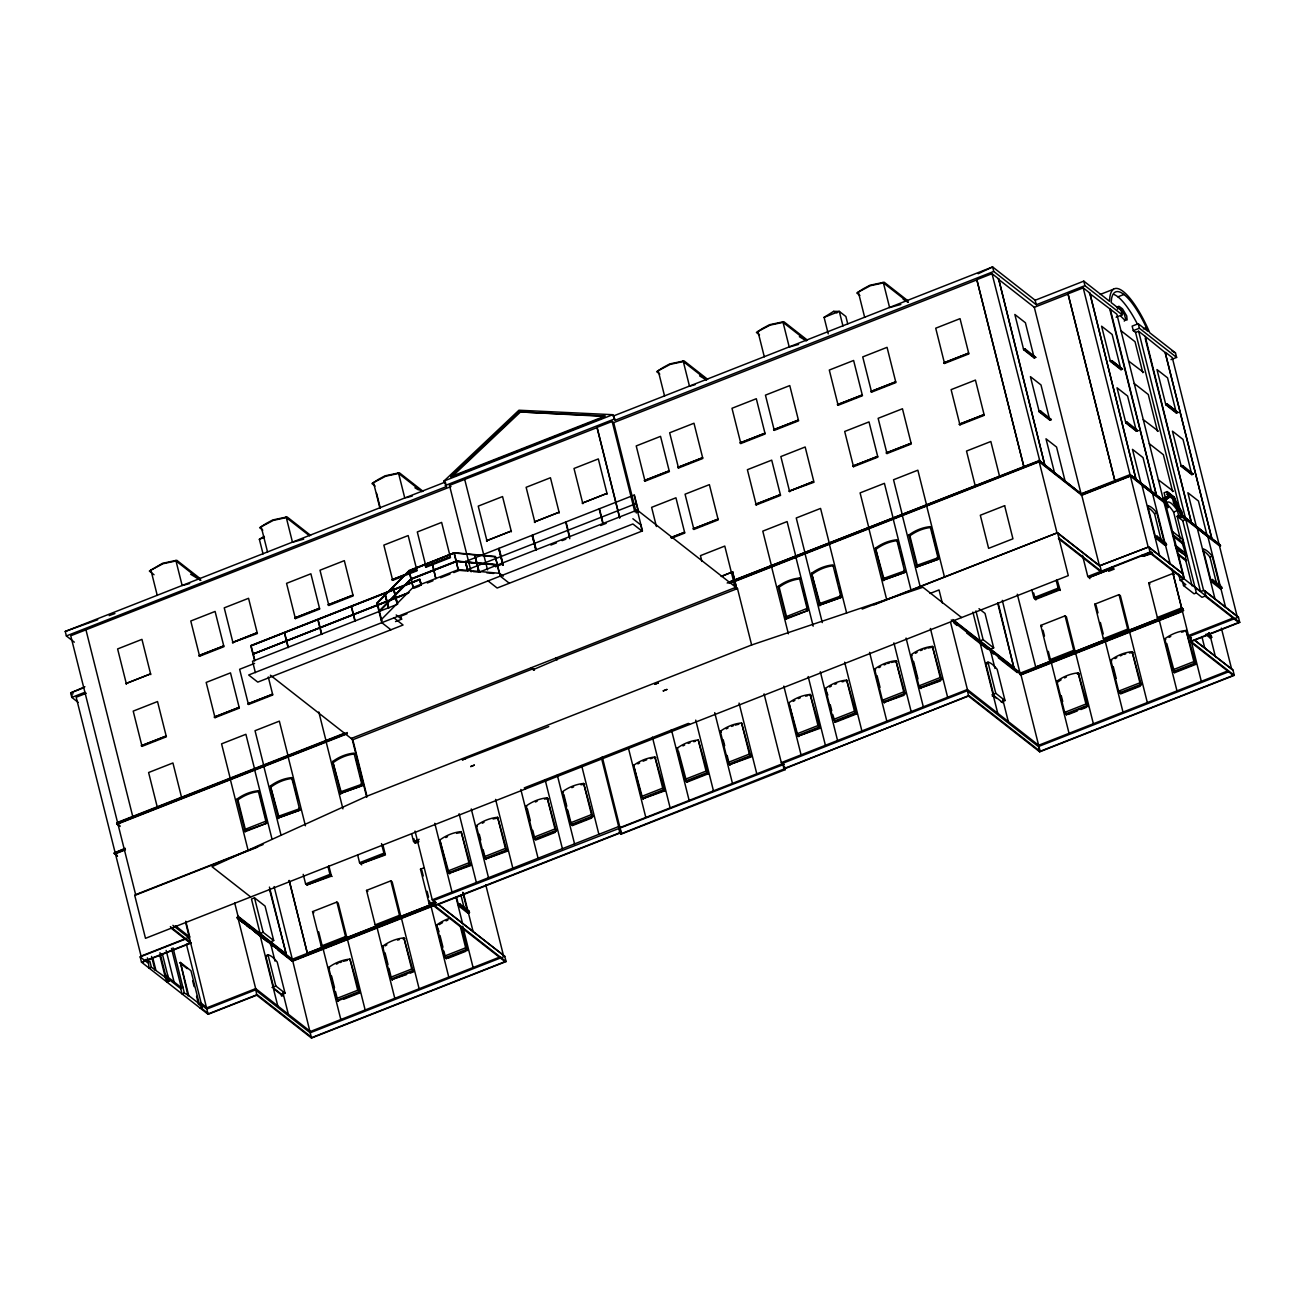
<?xml version="1.0" encoding="UTF-8"?>
<svg xmlns="http://www.w3.org/2000/svg" width="1305" height="1305" viewBox="0 0 1305 1305"><rect width="100%" height="100%" fill="white"/><g stroke="black" fill="none" stroke-linecap="round" stroke-linejoin="round"><path stroke-width="1.5" d="M415.023 831.057L432.265 899.83L433.537 900.532L783.913 764.371L782.641 763.67L619.973 827.598L621.05 834.172L785.235 769.64L784.354 766.133M1181.058 611.98L1020.461 675.093L1002.305 600.349M1228.136 670.786L1038.633 745.269L1039.71 751.843L1234.302 675.354L1232.98 670.085L1194.581 640.021M151.364 967.201L149.08 968.098L148.33 961.785L149.847 961.181L151.364 967.201L166.29 978.016L165.539 978.31L159.683 954.934M196.566 996.335L198.523 1004.132L199.274 1003.822L188.719 995.568L184.331 993.023L182.048 993.921L180.743 988.652L182.831 987.004M438.284 904.251L504.774 956.304L506.095 961.573L311.504 1038.062L292.695 960.741L237.184 918.182L238.032 916.208L286.17 953.906L269.466 889.26M556.958 659.955L555.751 658.095M390.913 629.793L381.81 622.664L376.868 602.992L408.954 570.693M377.08 603.399L409.036 571.003L454.271 552.733L408.824 570.595L413.196 587.544L414.044 588.212L419.721 585.978M497.499 564.837L456.342 561.02L410.912 578.865L379.086 611.376M411.042 578.98L379.021 611.572L411.108 579.273L456.554 561.411L497.368 564.739M382.071 620.609L381.093 619.842L413.049 587.446L458.495 569.584L499.505 573.303L503.192 576.19M446.457 486.569L445.315 482.051L65.25 631.441L66.376 635.943L446.457 486.569L443.994 481.023L518.933 410.227L612.746 414.696L615.193 420.243L993.741 271.456L1036.284 304.766L1084.928 285.648L1122.202 314.815L1116.118 317.197M519.357 411.891L450.698 476.733L605.292 415.969L519.357 411.891L603.954 416.393M520.01 412.396L451.351 477.255L517.351 451.318M344.455 733.198L117.532 822.395L116.814 823.944L120.011 826.457M125.182 848.283L114.139 853.062L117.499 856.292M862.181 609.076L1057.539 532.734L1068.289 575.619L145.491 938.328L134.741 895.426L135.638 894.643L263.104 844.547M185.783 921.265L189.714 936.99L141.071 956.108L140.173 956.891L141.495 962.16L208.115 1014.311L256.759 995.193L311.504 1038.062M171.053 928.1L190.139 943.042L188.817 937.773L189.714 936.99L175.408 925.767M1165.251 497.303L1162.135 499.701L1168.285 496.112L1167.159 491.594L1164.109 492.784L1165.251 497.303L1168.285 496.112M1044.946 465.673L998.619 278.846L1044.946 465.673L1059.024 476.717L1054.652 473.291L1046.006 438.806L1056.561 447.06L1065.206 481.545L1062.188 479.196L1080.932 493.926L1130.032 474.628L1167.453 503.632L1166.588 504.807L1165.137 499.048C1174.321 496.748 1159.101 485.558 1174.321 497.564L1182.607 515.785L1220.55 545.8L1182.607 515.785M1184.32 578.637L1166.621 508.053L1168.138 507.449L1165.822 505.639L1164.533 500.5L1168.856 497.613L1167.469 492.197M1168.856 497.613L1164.533 500.5M154.039 574.755L149.341 571.052L162.472 563.32L176.762 560.269L200.366 578.751M150.532 570.318L163.011 563.744L175.996 560.938L182.178 585.619M262.778 530.173L259.63 527.693L266.122 523.517L272.761 519.961L287.067 516.927L310.655 535.393M260.821 526.959L273.3 520.385L286.301 517.579L292.483 542.26L303.69 539.144M375.09 486.031L371.941 483.551L378.434 479.375L385.073 475.819L399.379 472.785L422.967 491.251M373.132 482.817L385.611 476.243L398.612 473.438L404.795 498.119M659.792 374.127L656.643 371.664L663.136 367.488L669.775 363.916L684.081 360.881L707.669 379.347M657.834 370.914L670.313 364.34L683.314 361.55L689.497 386.231L695.108 384.665M759.526 334.928L756.394 332.449L762.87 328.289L769.51 324.717L783.816 321.683L807.404 340.148M757.569 331.715L770.048 325.141L783.049 322.351L789.231 347.032L798.578 344.422M859.897 295.468L856.765 293.005L863.241 288.829L869.88 285.273L884.186 282.223L907.791 300.705M857.956 292.271L870.435 285.697L883.42 282.891L889.602 307.572L900.825 304.457M263.055 553.956L259.369 539.291L264.132 536.322M828.218 333.835L824.091 317.343L833.585 311.389L839.294 311.373L845.885 316.528L847.728 323.868M978.146 273.74L992.616 266.938L1035.159 300.248L1036.284 304.766M961.606 617.559L922.929 587.266L751.631 644.98L366.966 796.181L211.997 866.683L250.691 896.975M78.202 702.4L71.824 697.408L70.682 692.89L84.89 686.74M259.369 539.291L264.442 537.301M824.091 317.343L839.294 311.373L842.965 326.022M521.119 449.834L530.548 446.131M534.316 444.646L604.068 417.225M443.994 481.023L612.746 414.696L615.193 420.243M614.068 415.724L992.616 266.938L993.741 271.456M445.136 485.542L613.872 419.215M471.154 571.802L449.491 485.378L597.152 427.567L619.81 517.922M619.614 517.775L596.956 427.404L612.159 421.433L613.676 422.624L636.334 512.979M449.491 485.378L451.008 486.553L70.747 635.78L117.532 822.395M976.825 279.661L1023.805 466.423L976.825 279.661L992.028 273.691L998.619 278.846M613.676 422.624L977.021 279.808M1035.159 300.248L1083.803 281.13L1109.527 301.259A60.96 16.835 68.5 0 1 1149.77 332.775L1175.479 352.905L1176.621 357.423L1171.009 359.625M1068.012 293.853L1114.829 480.599L1068.012 293.853L1083.215 287.867L1089.806 293.038L1136.166 479.963L1150.325 491.055M998.162 279.025L1034.31 307.328L1068.208 294M70.682 692.89L83.781 687.751M1135.676 478.005L1089.806 293.038M73.096 693.771L71.579 694.358L72.101 696.43M71.824 697.408L84.923 692.27M1100.262 294.424L1113.426 289.253M86.309 693.265L76.179 697.245L115.036 852.263M486.406 540.857L511.201 531.053L486.879 540.613M534.3 522.033L559.095 512.229L534.773 521.788M582.177 503.208L606.972 493.404L582.65 502.963M125.786 683.657L150.597 673.869L126.259 683.428M198.915 655.567L223.742 645.926L199.42 655.485M232.877 642.337L256.694 632.876L232.404 642.582L257.379 633.529L248.554 598.294L224.232 607.853L233.057 643.088M294.685 617.934L319.529 608.277L295.207 617.852M328.142 604.786L352.97 595.145L328.648 604.704M391.989 579.681L416.817 570.04L392.495 579.599M425.43 566.549L450.274 556.892L425.952 566.452M644.36 480.501L669.188 470.86L644.866 480.419M677.801 467.353L702.628 457.712L678.306 467.272M740.131 442.852L764.958 433.211L740.636 442.77M773.571 429.704L798.415 420.063L774.093 429.622M837.435 404.615L862.262 394.975L837.94 404.534M870.875 391.467L895.703 381.827L871.381 391.386M943.841 362.79L968.685 353.133L944.363 362.708M199.616 656.236L223.938 646.676L215.097 611.441L190.775 621.001L199.616 656.236L198.947 655.73M295.387 618.603L319.709 609.044L310.884 573.792L286.562 583.351L295.387 618.603L294.734 618.081M328.844 605.455L353.166 595.896L344.324 560.644L320.002 570.22L328.844 605.455L328.175 604.933M392.691 580.35L417.013 570.791L408.171 535.556L383.849 545.115L392.691 580.35L392.022 579.844M426.131 567.202L450.453 557.643L441.628 522.408L417.306 531.967L426.131 567.202L425.479 566.696M645.045 481.17L669.383 471.611L660.542 436.359L636.22 445.935L645.045 481.17L644.393 480.648M678.502 468.022L702.824 458.463L693.983 423.228L669.661 432.787L678.502 468.022L677.833 467.5M740.832 443.521L765.154 433.961L756.313 398.726L731.991 408.286L740.832 443.521L740.163 442.999M774.273 430.373L798.595 420.814L789.77 385.579L765.448 395.138L774.273 430.373L773.62 429.867M838.12 405.284L862.458 395.725L853.617 360.474L829.295 370.049L838.12 405.284L837.467 404.762M871.577 392.136L895.899 382.577L887.057 347.342L862.736 356.901L871.577 392.136L870.908 391.614M944.543 363.459L968.865 353.9L960.04 318.648L935.718 328.207L944.543 363.459L943.89 362.937M1117.912 296.839L1123.996 294.457M410.977 579.175L456.554 561.411M254.622 660.722L250.723 645.6L419.753 579.175L421.238 584.983L419.835 579.469L250.805 645.91L419.982 579.567M465.298 561.607L634.377 494.97L638.634 511.821M1089.349 293.217L1116.852 314.211L1163.668 500.957M413.196 587.544L409.215 570.774M435.772 578.523L432.069 561.949M458.185 569.714L454.271 552.733L495.28 556.452L500.223 576.125L509.325 583.253M427.29 583.009L432.966 580.774M440.552 577.805L450.013 574.07M453.797 572.585L459.474 570.35L466.309 570.97M1023.675 349.724L1025.159 348.973L1023.495 348.957L1034.049 357.227L1035.746 357.374L1034.229 357.978L1023.675 349.724L1014.85 314.472L1025.404 322.743L1034.229 357.978M252.925 653.984L408.693 592.617M408.824 592.715L252.876 654.18L407.013 593.759M397.079 603.644L393.066 587.201M478.707 571.574L474.645 554.968M397.666 604.199L252.534 661.244L255.389 672.63M478.902 572.275L637.215 510.043L737.488 588.555L751.631 644.98M495.509 566.81L502.98 563.874M550.873 545.05L556.485 542.847M562.096 540.645L565.848 539.177M600.643 525.491L606.254 523.289M254.589 663.397L239.631 669.286L248.456 704.521L272.778 694.961L268.275 676.969M499.342 573.531L495.362 556.746M1122.202 314.815L1121.06 310.296L1111.175 302.548L1111.566 298.584A57.551 15.888 68.5 0 1 1145.04 324.782L1148.123 331.486L1138.221 323.738L1132.153 326.12L1133.278 330.638L1135.578 332.449L1179.932 509.374M406.932 613.79L400.847 616.172L401.614 619.19L395.529 621.572M1133.278 330.638L1139.363 328.256L1176.621 357.423M1143.343 328.909L1146.394 327.702M1135.578 332.449L1138.612 331.242L1145.219 336.413L1191.579 523.338L1145.252 338.55M1145.219 336.413L1165.202 352.595L1212.019 539.356L1165.202 352.595M1110.441 361.436L1111.958 360.849L1122.512 369.103L1120.995 369.707L1110.441 361.436L1101.599 326.201L1112.154 334.471L1120.995 369.707M141.348 745.677L166.175 736.036L141.853 745.595M214.314 717L239.141 707.359L214.819 716.918M247.754 703.852L272.598 694.211L248.276 703.77M670.982 537.513L684.587 532.277L671.015 537.66M693.2 528.786L718.027 519.129L693.705 528.688M755.53 504.285L780.357 494.628L756.035 504.187M789.492 491.055L813.309 481.578L789.019 491.284L813.994 482.246L805.169 446.995L780.847 456.571L789.672 491.806M852.834 466.032L877.661 456.391L853.34 465.95M886.274 452.9L911.102 443.243L886.78 452.802M959.24 424.207L984.084 414.566L959.762 424.125M142.033 746.346L166.371 736.787L157.53 701.552L133.208 711.111L142.033 746.346L141.38 745.824M215.015 717.668L239.337 708.109L230.496 672.874L206.174 682.433L215.015 717.668L214.346 717.146M671.683 538.182L684.782 533.027L675.941 497.792L651.619 507.351L656.415 526.519M693.901 529.438L718.223 519.879L709.382 484.644L685.06 494.204L693.901 529.438L693.232 528.933M756.231 504.953L780.553 495.394L771.712 460.143L747.39 469.702L756.231 504.953L755.562 504.431M853.519 466.701L877.857 457.142L869.016 421.906L844.694 431.466L853.519 466.701L852.866 466.195M886.976 453.553L911.298 443.994L902.456 408.759L878.135 418.318L886.976 453.553L886.307 453.047M959.942 424.875L984.264 415.316L975.439 380.081L951.117 389.64L959.942 424.875L959.289 424.37M1128.564 361.028L1143.572 372.382M1039.269 411.891L1040.754 411.14L1039.074 411.14L1049.628 419.411L1051.341 419.558L1049.824 420.161L1039.269 411.891L1030.428 376.656L1040.982 384.926L1049.824 420.161M721.306 576.239L732.79 571.884M721.371 576.533L732.643 571.769L736.721 588.849L732.578 572.291M1165.838 404.811L1167.355 404.224L1177.909 412.478L1176.392 413.081L1165.838 404.811L1156.997 369.576L1167.551 377.846L1176.392 413.081M1125.872 423.016L1127.357 422.265L1125.677 422.265L1136.231 430.52L1137.944 430.683L1136.427 431.286L1125.872 423.016L1117.031 387.781L1127.585 396.035L1136.427 431.286M728.386 582.307L1039.759 460.747L992.028 273.691M347.309 732.529L116.618 823.194L119.832 825.706M727.162 583.025L1039.433 460.502L1082.514 494.954L1038.813 460.306M1143.245 419.606L1158.285 431.09M729.12 582.585L734.797 580.35M116.814 823.944L345.613 734.014M729.201 583.253L1039.612 461.252M347.342 733.736L117.907 823.912L135.638 894.643M729.87 583.384L1039.938 461.513M351.208 738.483L735.889 587.299M532.848 668.829L352.807 739.739L270.363 675.207M557.202 659.253L737.488 588.555M534.12 668.927L533.174 669.677L557.349 659.351M534.446 670.052L531.396 667.671M125.215 848.707L114.139 853.062L117.303 855.542M114.334 853.813L125.41 849.457M124.856 850.061L115.411 853.764L141.071 956.108M1167.649 504.382L1130.848 475.575L1082.188 494.693L1081.388 493.747L1099.463 565.848L1148.726 546.925L1182.689 573.515L1184.01 578.784L1180.209 580.268L1178.709 574.249M1081.307 495.427L1130.407 476.129L1164.044 502.458L1182.689 573.515M245.112 831.709L236.939 799.133A42.494 36.964 -51.9 0 1 258.227 790.765L266.399 823.341L245.112 831.709L244.084 829.752L265.372 821.383L267.019 822.672L259.711 793.489M278.552 818.561L270.396 785.985A42.494 36.964 -51.9 0 1 291.684 777.617L299.84 810.193L277.9 818.039L277.541 816.604L299.481 808.757M340.882 794.06L332.726 761.484A42.494 36.964 -51.9 0 1 354.014 753.115L362.17 785.692L340.23 793.538L339.871 792.102L361.811 784.256M786.328 618.978L778.155 586.402A42.494 36.964 -51.9 0 1 799.443 578.05L807.616 610.626L786.328 618.978L785.3 617.02L806.588 608.652L808.235 609.957L802.869 588.555M819.768 605.846L811.612 573.27A42.494 36.964 -51.9 0 1 832.884 564.902L841.056 597.478L819.116 605.324L818.757 603.872L840.697 596.026M883.632 580.741L875.459 548.165A42.494 36.964 -51.9 0 1 896.747 539.797L904.903 572.373L882.963 580.236L882.604 578.784L904.544 570.938M916.045 565.636L916.714 566.158L908.9 535.017A42.494 36.964 -51.9 0 1 930.188 526.649L938.36 559.225L916.404 567.088L916.045 565.636L937.985 557.79M244.459 831.187L266.399 823.341M277.9 818.039L299.84 810.193M340.23 793.538L362.17 785.692M785.675 618.472L807.616 610.626M819.116 605.324L841.056 597.478M882.963 580.236L904.903 572.373M916.404 567.088L938.36 559.225M1181.27 466.391L1182.754 465.64L1181.09 465.64L1191.644 473.911L1193.357 474.058L1191.824 474.661L1181.27 466.391L1172.445 431.156L1182.999 439.41L1191.824 474.661M1158.334 479.8L1173.374 491.284M134.741 895.426L257.64 847.124M873.942 604.9L1057.539 532.734L1100.082 566.044L1101.404 571.313L1058.861 538.003M930.057 593.465L939.029 589.942L942.275 602.91M1167.159 492.311L1174.321 497.564M1166.67 494.204L1172.608 498.853L1173.815 498.38L1174.794 502.262L1180.927 511.903L1182.216 517.041L1185.511 519.618M1164.044 502.458L1167.045 505.166L1165.822 505.639M1174.027 497.694L1175.413 501.887M1172.608 498.853L1173.587 502.735L1174.794 502.262M1148.041 507.531A42.494 11.729 68.5 0 1 1154.55 513.713L1156.834 512.816L1164.158 541.999M1167.567 504.921A28.889 7.977 68.5 0 1 1173.603 512.066L1177.404 510.565L1178.692 515.72L1180.992 517.514L1182.216 517.041M1175.104 502.017L1181.531 511.527M1173.587 502.735L1179.704 512.376L1180.927 511.903M1194.858 586.907L1200.469 591.296L1204.466 590.561L1205.787 595.814L1201.987 597.315L1196.375 592.927L1177.175 516.307L1178.692 515.72M1183.733 516.992L1182.673 517.4L1181.237 511.642M1177.175 516.307L1182.77 520.695L1185.821 519.504L1219.457 545.849L1237.156 616.433L1238.429 617.151L1239.75 622.42L1191.106 641.538L1189.785 636.269L1188.496 635.551L1171.792 568.882M1155.398 536.714L1156.931 536.11L1166.164 543.337L1166.523 544.789L1165.006 545.392L1155.773 538.166L1147.601 505.59A42.494 11.729 68.5 0 1 1156.834 512.816M1155.773 538.166L1157.29 537.562L1166.523 544.789M1172.494 531.494L1183.456 540.074M273.707 940.562L265.062 906.078L254.508 897.824L251.474 899.015L260.119 933.499L263.153 932.308L273.707 940.562L270.673 941.77M303.217 874.35L305.615 883.925L329.937 874.366L332.074 876.52M359.576 862.719L383.915 853.16L385.22 854.188L360.898 863.747L359.576 862.719L357.668 855.052M411.63 833.846L413.555 841.497L419.166 839.294M1031.896 590.056L1033.821 597.706L1058.143 588.147L1060.312 590.447L1057.066 579.599M1082.514 555.424L1087.783 576.5L1151.108 551.607M305.615 883.925L306.936 884.953L331.258 875.394M418.611 841.073L414.876 842.541L413.555 841.497M1033.821 597.706L1035.142 598.75L1059.464 589.191M1089.92 578.653L1089.104 577.528L1113.442 567.969L1089.104 577.528L1087.783 576.5M1141.761 555.294L1143.082 556.322L1152.429 552.651M418.807 841.823L415.055 843.291L413.913 838.707M1059.66 589.942L1035.322 599.501L1033.707 592.992M1152.625 553.402L1143.082 556.322M1108.63 571.296L1114.242 569.094M1173.244 536.355L1182.297 543.435L1183.505 542.945L1182.852 540.303M185.082 939.241L140.173 956.891L147.759 962.829M141.495 962.16L190.905 942.748M142.588 962.128L191.231 943.009L170.351 926.648M1176.506 549.356L1186.473 556.077L1182.297 543.435M990.642 649.091L993.676 647.9L983.122 639.646L980.088 640.837L972.878 612.094M1178.252 554.804L1185.788 560.71L1185.56 556.436M1202.721 550.514A42.494 11.729 68.5 0 1 1209.963 557.088L1212.247 556.191L1220.403 588.767L1221.92 588.163L1221.562 586.728L1212.329 579.485L1210.812 580.089M187.969 995.862L180.416 962.454L190.97 970.724L199.274 1003.822M318.681 931.803L322.514 947.136L321.193 946.109L312.548 911.624L336.886 902.065L338.191 903.093L346.836 937.577L345.531 936.55L336.886 902.065M376.493 925.93L375.171 924.886L366.526 890.402L390.848 880.842L392.169 881.886L400.814 916.371L399.493 915.327L390.848 880.842M429.492 900.874L430.454 904.708L429.133 903.68L420.487 869.195L424.239 867.727M1048.323 651.342L1050.721 660.917L1049.416 659.89L1040.77 625.405L1065.092 615.846L1066.413 616.874L1075.059 651.358L1073.738 650.33L1065.092 615.846M1104.699 639.711L1103.378 638.683L1094.732 604.199L1119.054 594.623L1120.375 595.667L1129.021 630.152L1127.699 629.124L1119.054 594.623M1158.661 618.505L1157.356 617.461L1148.71 582.976L1173.032 573.417L1174.353 574.445M166.143 975.732L167.66 975.129M447.648 871.12L468.935 862.752L470.583 864.04L449.295 872.409L447.648 871.12L439.85 839.996A42.494 36.964 -51.9 0 1 461.138 831.628L470.289 864.97L449.002 873.339L448.643 871.903M484.139 856.781L505.426 848.413L507.074 849.702L485.786 858.07L484.139 856.781L476.341 825.657A42.494 36.964 -51.9 0 1 497.613 817.289L506.78 850.632L485.493 859L485.134 857.548M533.696 837.304L554.984 828.936L556.631 830.225L535.344 838.593L533.696 837.304L525.899 806.164A42.494 36.964 -51.9 0 1 547.187 797.812L556.338 831.154L535.05 839.523L534.691 838.071M570.187 822.966L591.475 814.597L593.123 815.886L571.835 824.254L570.187 822.966L562.373 791.825A42.494 36.964 -51.9 0 1 583.661 783.457L592.829 816.816L571.541 825.184L567.757 810.111M788.905 702.791L796.702 733.932L817.99 725.564L819.997 728.304L798.056 736.15L788.905 702.791A42.494 36.964 -51.9 0 1 810.177 694.439L819.997 728.304M856.488 713.966L846.668 680.084A42.494 36.964 -51.9 0 0 825.38 688.453L833.194 719.593L854.481 711.225L856.488 713.966L835.2 722.318L832.721 714.52M883.436 700.997L883.795 702.449L905.083 694.081L895.931 660.738A42.494 36.964 -51.9 0 0 874.644 669.09L882.441 700.23L903.729 691.862L904.724 692.645M918.932 685.892L940.22 677.523L941.867 678.812L920.58 687.18L918.932 685.892L911.135 654.751A42.494 36.964 -51.9 0 1 932.406 646.399L941.574 679.742L920.286 688.11L919.927 686.658M162.26 953.58L169.161 981.148L166.877 982.045L166.012 978.538M633.626 765.383L641.44 796.507L662.728 788.138L664.734 790.879L642.794 798.725L633.626 765.383A42.494 36.964 -51.9 0 1 654.914 757.014L664.734 790.879M708.06 773.849L698.24 739.984A42.494 36.964 -51.9 0 0 676.952 748.352L684.766 779.476L706.054 771.108L708.06 773.849L686.773 782.217L678.437 751.06M728.092 762.446L749.38 754.078L751.028 755.367L729.74 763.735L728.092 762.446L720.295 731.322A42.494 36.964 -51.9 0 1 741.566 722.954L750.734 756.296L729.446 764.665L727.13 755.432M796.702 733.932L798.35 735.221L819.638 726.852M833.194 719.593L834.841 720.882L856.129 712.514M882.441 700.23L884.105 701.519L905.376 693.151M798.056 736.15L819.344 727.782M834.548 721.812L855.819 713.444M449.002 873.339L470.942 865.492M485.493 859L507.433 851.154M555.229 832.362L535.702 840.045L535.344 838.593M591.703 818.023L572.194 825.69L571.835 824.254M641.44 796.507L643.088 797.795L664.375 789.427M684.766 779.476L686.414 780.765L707.702 772.397M883.795 702.449L903.973 695.304M920.286 688.11L940.448 680.949M1002.729 701.438L1003.088 702.873L993.855 695.647L985.683 663.071L987.967 662.173A42.494 11.729 68.5 0 1 997.199 669.4L1005.013 700.54L1001.212 702.025M1182.412 581.051L1183.537 585.553L1185.821 584.656L1180.209 580.268M642.794 798.725L664.066 790.357M686.12 781.695L707.408 773.327M729.446 764.665L751.386 756.818M1212.247 556.191A42.494 11.729 68.5 0 0 1202.998 548.965L1211.171 581.541L1212.688 580.937L1221.92 588.163M281.244 994.704L281.603 996.139L283.12 995.552L273.887 988.309L265.731 955.733L267.998 954.852A42.494 11.729 68.5 0 1 277.231 962.079L285.045 993.203L281.244 994.704L273.544 988.668M1196.375 592.927L1194.091 593.824L1183.537 585.553M998.129 602.861L1013.92 667.866L997.673 603.041M321.193 946.109L345.531 936.55M375.171 924.886L399.493 915.327M429.133 903.68L434.761 901.478M1049.416 659.89L1073.738 650.33M1103.378 638.683L1127.699 629.124M1157.356 617.461L1181.678 607.902L1182.999 608.946L1035.73 667.051L1017.296 594.215M289.09 880.435L307.311 953.107L436.066 902.505M436.131 902.717L292.32 959.24L292.255 961.312L620.152 832.59L621.474 833.618L968.914 695.516L1040.134 751.288L1233.209 675.403L1190.013 641.571L1238.657 622.452L1205.021 596.124M1183.26 609.06L1020.526 673.021L954.02 620.968M435.658 904.12L292.075 960.545L237.004 917.431M1020.282 674.342L1182.754 610.479M292.695 960.741L434.777 904.903M951.247 620.005L1020.902 674.538L1183.684 610.544M433.537 900.532L434.859 905.801L619.728 833.145L621.05 834.172M764.077 693.869L781.32 762.626L782.592 763.343L783.913 768.612L968.473 696.071L1039.71 751.843M458.365 904.528L459.882 903.941L469.115 911.167L469.474 912.603L467.957 913.206L458.724 905.98L456.407 896.747M1005.013 700.54L995.78 693.314L991.979 694.798L996.596 698.42M458.724 905.98L460.241 905.376L469.474 912.603M992.338 696.25L993.855 695.647M199.861 1007.868L202.145 1006.971L186.387 944.135M272.011 987.477L275.812 985.976L285.045 993.203M469.115 911.167L467.598 911.755L467.957 913.206M1233.404 617.901L1188.496 635.551L1191.465 637.884M1189.785 636.269L1238.429 617.151L1204.466 590.561M1209.817 636.514L1211.334 635.927L1211.692 637.362L1210.175 637.966L1205.559 634.344M336.462 998.586L357.733 990.234L359.381 991.523L338.109 999.891L336.462 998.586L328.648 967.462A42.494 36.964 -51.9 0 1 349.936 959.093L359.756 992.958L343.786 999.238M390.423 977.38L411.711 969.011L413.359 970.3L392.071 978.668L390.423 977.38L382.626 946.256A42.494 36.964 -51.9 0 1 403.898 937.887L413.065 971.23L391.777 979.598L388.972 968.424M450.486 918.1A42.494 36.964 -51.9 0 0 436.588 925.033L444.385 956.173L465.673 947.805L467.696 950.546L461.301 927.17M1064.668 712.383L1085.939 704.015L1087.587 705.304L1066.315 713.672L1064.668 712.383L1056.854 681.243A42.494 36.964 -51.9 0 1 1078.142 672.874L1087.962 706.755M1119.625 691.944L1119.984 693.379L1141.271 685.027L1132.104 651.668A42.494 36.964 -51.9 0 0 1110.832 660.036L1118.63 691.161L1139.918 682.809L1140.913 683.575M1195.902 664.327L1186.082 630.462A42.494 36.964 -51.9 0 0 1164.794 638.83L1172.608 669.954L1193.879 661.586L1195.902 664.327L1174.614 672.695L1166.768 643.496M444.385 956.173L446.049 957.462L467.321 949.094M1118.63 691.161L1120.277 692.466L1141.565 684.097M1172.608 669.954L1174.255 671.243L1195.527 662.875M335.499 991.588L337.799 1000.821L359.087 992.452M467.027 950.024L445.739 958.392L443.912 951.1M1087.293 706.233L1066.006 714.602L1065.647 713.15M1173.945 672.173L1195.233 663.805M391.777 979.598L406.622 974.541M410.178 973.138L413.718 971.752M448.186 958.213L465.918 951.231M1068.452 714.422L1077.31 710.931M1080.866 709.545L1086.184 707.441M1140.146 686.234L1120.636 693.901L1120.277 692.466M499.913 957.005L310.427 1031.488L255.682 988.619L237.95 917.888M1229.212 671.569L1038.389 746.574L967.152 690.802L782.592 763.343L783.913 764.371M65.25 631.441L97.728 619.728M109.196 615.601L114.922 613.546M406.654 497.613L412.266 496.047M184.054 585.097L189.665 583.531M1116.591 306.903L1120.979 309.448L1124.453 314.701L1125.807 319.529L1124.241 321.112M1122.463 368.956L1111.925 360.686L1110.245 360.686L1120.799 368.956L1122.512 369.103M1177.877 412.331L1176.197 412.331L1165.642 404.061L1167.322 404.077L1177.909 412.478M495.492 556.86L454.352 553.026L409.036 571.003M456.424 561.313L497.433 565.032M473.144 571.59L479.979 572.21M486.814 572.83L493.649 573.45M833.585 311.389L837.109 312.857M1167.453 503.632L1130.032 474.628L1083.215 287.867M1081.388 493.747L1082.334 494.204M1171.955 350.947L1175.479 352.905M1194.434 640.2L1232.98 670.085M438.643 904.822L504.774 956.304L310.182 1032.793L255.437 989.924L206.794 1009.059L199.91 1003.676M903.174 299.285L908.296 302.369L882.881 282.467M799.361 336.674L806.213 340.801M699.627 375.889L706.478 380M414.925 487.776L418.35 489.832M190.612 574.249L200.872 580.415L175.457 560.514M1165.659 352.415L1172.265 357.586L1219.082 544.332M1120.962 330.687L1135.04 341.714L1142.805 372.692M1134.192 383.474L1148.286 394.518L1157.519 431.384M1127.357 422.265L1137.944 430.683M1182.754 465.64L1193.357 474.058M1149.281 443.684L1163.375 454.711L1172.624 491.577M1025.159 348.973L1035.746 357.374M1167.159 491.594L1174.402 497.27L1175.544 501.789L1181.661 511.413L1182.803 515.932M1167.893 493.73L1173.815 498.38M1183.553 516.242L1220.354 545.05M1191.579 523.338L1210.453 538.117M1040.754 411.14L1051.341 419.558M1172.967 534.691L1183.505 542.945M1185.805 553.418L1175.25 545.164L1175.919 547.806L1186.473 556.077M1175.854 546.697L1181.873 551.428M1177.502 553.336L1186.555 560.416M1211.171 581.541L1220.403 588.767M1181.743 573.058L1148.106 546.73L1130.407 476.129M1237.156 616.433L1203.52 590.105L1185.821 519.504M1239.75 622.42L1150.048 552.194L1148.726 546.925L1099.463 565.848L1056.919 532.538L1039.188 461.807L1081.763 495.248M1183.26 579.077L1149.623 552.749L1100.963 571.867L1058.42 538.557M1148.71 582.976L1150.015 584.004M1208.251 633.512L1211.334 635.927M1207.076 633.757L1211.692 637.362M1112.121 566.941L1113.442 567.969M1191.106 641.538L1234.302 675.354M782.511 321.927L806.376 340.605M1164.794 638.83L1165.789 639.597M1094.732 604.199L1096.053 605.226L1097.978 612.893M1110.832 660.036L1111.811 660.803M930.188 526.649L931.183 527.432A42.494 36.964 -51.9 0 0 909.895 535.8L908.9 535.017M1040.77 625.405L1042.075 626.433M682.76 361.126L706.625 379.804M978.995 608.685L985.03 613.415L993.676 647.9M1056.854 681.243L1057.849 682.026A42.494 36.964 -51.9 0 1 1061.128 679.807M875.459 548.165L883.762 578.131M952.895 619.549L1014.377 667.687M953.988 623.04L957.152 625.519M966.646 632.958L987.233 649.058M990.397 651.538L993.562 654.017M998.309 657.736L1017.296 672.613M1038.633 745.269L967.396 689.497L950.644 622.697M811.612 573.27L819.915 603.22M911.135 654.751L912.113 655.534M799.443 578.05L800.438 578.816A42.494 36.964 -51.9 0 0 779.15 587.185L778.155 586.402M874.644 669.09L875.639 669.873M634.181 495.378L638.324 511.935M636.4 503.453L467.418 569.681M632.876 518.738L640.983 525.099L641.995 531.102L632.892 523.974L248.668 674.995L257.77 682.124L403.066 625.013L393.963 617.885M599.517 508.999L603.204 523.729M599.207 509.129L602.894 523.843M825.38 688.453L827.843 695.076M566.076 522.147L569.763 536.861M565.766 522.277L569.779 538.72M532.619 535.295L536.306 550.009M782.641 763.67L781.32 762.626L967.396 689.497L968.473 696.071M783.913 768.612L785.235 769.64M499.179 548.443L503.192 564.902M398.058 473.014L421.923 491.708M720.295 731.322L721.274 732.089M689.741 724.405L688.42 723.378L524.235 787.91L525.556 788.938M465.591 561.493L468.038 570.791M454.042 553.157L458.316 569.812M488.054 580.904L497.156 588.033L642.452 530.923L637.215 510.043M458.495 569.584L459.474 570.35M676.952 748.352L677.948 749.119M431.629 561.966L435.903 578.621M419.688 579.681L421.075 585.211M533.174 669.677L534.022 669.742M384.714 593.432L388.401 608.146M285.746 517.155L309.611 535.849M548.72 726.591L462.296 759.934L465.885 758.515M396.198 614.949L401.614 619.19M377.341 603.122L381.533 619.826M351.437 606.352L355.27 621.164M351.273 606.58L354.96 621.294M619.973 827.598L618.652 826.571L601.409 757.797M562.373 791.825L563.369 792.608M318.126 619.598L321.813 634.312M317.833 619.728L321.519 634.442M525.899 806.164L526.877 806.947M284.555 632.648L288.372 647.459M284.376 632.86L288.062 647.59M476.341 825.657L477.32 826.424M439.85 839.996L448.153 869.946M332.726 761.484L341.519 793.391M420.487 869.195L421.809 870.223L423.26 875.981M291.684 777.617L294.131 784.223M435.462 902.326L432.265 899.83L618.652 826.571L619.728 833.145M434.859 905.801L506.095 961.573M433.766 905.849L505.002 961.622L311.928 1037.508L257.183 994.638L208.539 1013.757L200.627 1007.558M270.396 785.985L278.699 815.951M436.588 925.033L439.035 931.656M66.376 635.943L74.336 642.174M258.227 790.765L259.222 791.531A42.494 36.964 -51.9 0 0 237.934 799.9L236.939 799.133M366.526 890.402L367.847 891.446M382.626 946.256L383.605 947.022M312.548 911.624L313.869 912.652M328.648 967.462L329.643 968.245M132.735 816.424L85.951 629.809M307.311 953.107L289.302 880.581M237.575 916.387L292.32 959.24L274.099 886.568M238.766 919.421L243.48 923.108M246.629 925.571L249.777 928.034M254.491 931.737L267.085 941.59M270.233 944.053L273.381 946.517M278.096 950.219L292.255 961.312M337.799 1000.821L338.468 1001.327L338.109 999.891M172.913 925.327L188.817 937.773M179.666 962.764L187.202 968.653M145.426 959.518L148.33 961.785L147.351 957.87M167.725 976.972L181.313 987.608L171.477 948.425M200.693 1002.778L207.022 1007.737L255.682 988.619L256.759 995.193M167.089 977.967L180.743 988.652M165.539 978.31L169.161 981.148M198.523 1004.132L202.145 1006.971M1120.93 316.332L1124.714 320.084L1127.112 319.921L1126.721 315.924L1122.496 308.845L1118.94 306.251L1117.586 306.838L1117.52 309.187M1035.142 598.75L1035.958 599.86M361.713 864.872L360.898 863.747L385.415 854.938L382.822 844.612M1225.607 607.396L1207.875 536.665L1197.321 528.411L1215.053 599.142M1207.076 535.474L1198.43 500.99L1187.876 492.735L1196.522 527.22M1209.963 557.088L1216.782 584.33M1212.329 579.485L1212.688 580.937M1221.366 628.113L1231.708 669.383M1138.221 323.738L1139.363 328.256M1138.612 331.242L1185.429 518.003M1182.77 520.695L1200.469 591.296M1179.704 512.376L1180.992 517.514M1209.474 633.023L1215.379 656.594M1208.838 632.631L1210.175 637.966M1173.603 512.066L1180.291 538.753M1185.788 560.71L1192.101 585.863M1201.872 636.546L1204.825 648.34M1168.138 507.449L1166.849 502.311A28.889 7.977 68.5 0 1 1177.404 510.565M1165.186 498.51L1167.045 505.166M1110.261 309.04L1156.621 495.982L1109.805 309.22M1189.964 636.139L1201.301 681.324M1173.032 573.417L1181.678 607.902M1170.21 564.021L1152.478 493.29L1141.924 485.036L1159.656 555.767M1151.679 492.099L1143.033 457.615L1132.479 449.36L1141.125 483.845M1186.082 630.462L1193.879 661.586M1154.55 513.713L1161.385 540.955M1156.931 536.11L1157.29 537.562M1083.803 281.13L1084.928 285.648M1130.848 475.575L1081.127 494.073L1034.31 307.328M1174.255 671.243L1174.614 672.695M1159.248 620.152L1176.98 690.883M1129.592 631.816L1147.323 702.547M1132.104 651.668L1139.918 682.809M1113.279 666.643L1116.199 678.323M1100.376 622.469L1103.263 633.969M1105.27 641.375L1123.001 712.106M1075.63 653.022L1093.362 723.753M1056.218 580.48L1058.143 588.147M1078.142 672.874L1085.939 704.015M1066.315 713.672L1066.674 715.107M1061.259 695.647L1062.727 701.486M1051.308 662.581L1069.04 733.312M1043.038 630.266L1044.489 636.008M999.483 475.999L990.838 441.498L966.516 451.057L975.161 485.558M1020.902 674.538L1040.134 751.288M990.56 650.787L994.997 668.47M1002.876 699.904L1008.292 721.518M975.912 610.903L983.122 639.646M987.967 662.173L995.78 693.314M980.006 642.517L997.738 713.248M926.501 504.676L917.855 470.192L893.534 479.751L902.179 514.235M926.681 506.03L944.412 576.761M931.672 529.373L938.98 558.556M937.333 557.268L937.691 558.719M858.494 292.695L864.677 317.376M909.895 535.8L917.203 564.983M902.359 515.589L920.09 586.32M930.4 628.488L947.626 697.262M932.406 646.399L940.22 677.523M893.06 517.824L884.415 483.339L860.093 492.899L868.738 527.383M893.24 519.162L910.972 589.909M899.683 548.361L897.726 540.58A42.494 36.964 -51.9 0 0 876.454 548.948M900.662 552.26L903.582 563.923M903.892 570.416L904.251 571.867M920.58 687.18L920.938 688.616M913.582 661.374L917.97 678.877M906.062 638.063L923.304 706.821M868.918 528.721L886.65 599.468M893.909 642.843L911.151 711.6M895.931 660.738L903.729 691.862M884.105 701.519L884.464 702.971M877.091 675.713L880.027 687.376M869.587 652.402L886.829 721.159M829.213 542.913L820.568 508.428L796.246 517.987L804.891 552.472M829.393 544.267L846.635 613.04M835.347 571.508L838.267 583.188M839.246 587.071L841.203 594.852M840.029 595.52L840.404 596.956M844.645 662.19L861.887 730.963M846.668 680.084L854.481 711.225M758.107 332.139L764.306 356.82M805.071 553.826L822.297 622.599M795.756 556.061L787.111 521.576L762.789 531.135L771.434 565.62M795.936 557.414L813.178 626.172M806.588 608.652L806.947 610.104M834.841 720.882L835.2 722.318M830.274 704.798L831.742 710.638M820.323 671.749L837.565 740.522M808.17 676.545L825.396 745.302M810.177 694.439L817.99 725.564M779.15 587.185L786.948 618.309M771.614 566.974L788.367 633.773M798.35 735.221L798.709 736.673M783.832 686.104L801.074 754.861M733.426 580.562L724.781 546.077L700.459 555.636L701.911 561.378M733.606 581.916L735.09 587.805M658.373 371.338L664.571 396.019M739.054 703.085L756.786 773.832M741.566 722.954L749.38 754.078M729.74 763.735L730.099 765.187M723.231 739.87L724.699 745.71M714.732 712.644L732.464 783.392M695.728 720.115L713.46 790.846M698.24 739.984L706.054 771.108M612.159 421.433L634.817 511.805M686.414 780.765L686.773 782.217M671.406 729.674L689.138 800.422M607.168 494.155L598.326 458.92L574.004 468.479L582.846 503.73M652.402 737.146L670.134 807.877M654.914 757.014L662.728 788.138M643.088 797.795L643.447 799.247M628.57 748.678L645.812 817.436M559.274 512.979L550.449 477.744L526.127 487.303L534.952 522.538M602.241 756.867L621.474 833.618M536.012 550.139L532.179 535.311L535.882 550.025M581.639 765.562L598.881 834.335M583.661 783.457L591.475 814.597M511.397 531.804L502.555 496.569L478.234 506.128L487.075 541.363M563.858 794.549L566.778 806.229M557.317 775.121L574.559 843.895M503.029 565.114L498.738 548.459L502.898 565.016M545.164 779.917L562.39 848.674M547.187 797.812L554.984 828.936M464.694 479.392L487.548 569.91M479.131 571.557L474.857 554.886L478.837 571.672M467.728 570.905L465.347 561.411L467.598 570.807M527.367 808.888L530.303 820.568M532.734 830.29L534.202 836.13M520.826 789.476L538.068 858.233M495.59 799.394L512.832 868.151M497.613 817.289L505.426 848.413M485.786 858.07L486.145 859.522M479.278 834.205L480.746 840.045M483.176 849.767L484.644 855.607M471.268 808.953L488.51 877.71M485.77 884.855L503.502 955.603M459.115 813.733L476.358 882.49M376.574 493.241L380.244 507.89M461.138 831.628L468.935 862.752M373.67 483.242L379.853 507.922M397.519 603.628L393.197 586.826L397.209 603.758M463.308 892.538L473.16 931.835M462.72 892.31L467.108 909.813M388.711 608.032L384.893 593.204L388.58 607.918M460.926 895.148L464.335 908.769M459.882 903.941L460.241 905.376M456.195 898.036L462.606 923.581M449.295 872.409L449.67 873.861M462.753 926.289L473.095 967.543M434.793 823.292L452.019 892.065M460.306 926.403L465.673 947.805M446.049 957.462L446.408 958.898M440.013 935.538L442.95 947.218M431.042 906.371L448.773 977.102M427.094 891.299L428.546 897.057M401.385 918.019L419.117 988.75M381.5 843.568L383.915 853.16M403.898 937.887L411.711 969.011M352.807 739.739L366.966 796.181M351.975 738.385L366.754 797.322M356.461 759.738L359.381 771.402M360.359 775.3L362.317 783.082M361.159 783.734L361.518 785.186M392.071 978.668L392.43 980.12M385.073 952.862L387.993 964.542M377.063 927.578L394.795 998.325M318.795 711.959L326.005 740.702M326.185 742.039L342.921 808.855M261.359 527.383L267.558 552.064M347.424 939.241L365.155 1009.972M328.86 865.819L331.437 876.144L306.936 884.953M328.012 866.699L329.937 874.366M349.936 959.093L357.733 990.234M287.997 755.628L279.352 721.143L255.03 730.702L263.675 765.187M288.177 756.982L305.419 825.755M295.109 788.122L298.029 799.802M298.829 808.235L299.188 809.671M251.098 645.796L254.932 660.607M331.584 976.026L334.52 987.689M323.102 948.8L340.833 1019.531M263.855 766.541L281.081 835.314M254.54 768.775L245.895 734.291L221.573 743.85L230.218 778.335M254.72 770.129L271.962 838.903M265.372 821.383L265.731 822.819M269.434 887.106L286.17 953.906M237.934 799.9L245.748 831.04M230.398 779.689L248.129 850.42M270.592 943.45L275.029 961.133M282.908 992.567L288.323 1014.181M282.761 994.1L283.12 995.552M254.508 897.824L263.153 932.308M267.998 954.852L275.812 985.976M260.038 935.179L277.769 1005.927M234.721 903.027L238.032 916.208M151.07 570.742L157.253 595.423M150.776 674.62L141.951 639.368L117.613 648.944L126.454 684.179M181.574 797.453L172.929 762.968L148.607 772.527L157.253 807.028M185.816 923.124L208.115 1014.311M192.651 980.756L194.119 986.596M180.416 962.454L188.719 995.568M173.01 947.822L184.331 993.023M166.159 950.432L174.054 981.915M159.944 952.683L166.29 978.016M152.816 958.066L155.752 969.746M151.559 956.418L154.985 970.039M1114.323 294.62A57.551 15.888 68.5 0 1 1137.291 323.852M1165.822 503.828A28.889 7.977 68.5 0 1 1166.67 504.285M333.705 762.267A42.494 36.964 -51.9 0 1 354.993 753.899M271.375 786.752A42.494 36.964 -51.9 0 1 292.663 778.4M812.591 574.037A42.494 36.964 -51.9 0 1 833.879 565.669M682.939 745.922A42.494 36.964 -51.9 0 1 684.668 745.008M688.208 743.426A42.494 36.964 -51.9 0 1 690.019 742.773M693.689 741.697A42.494 36.964 -51.9 0 1 695.532 741.289M829.654 687.017A42.494 36.964 -51.9 0 1 831.367 686.038M834.857 684.293A42.494 36.964 -51.9 0 1 836.636 683.543M842.117 681.814A42.494 36.964 -51.9 0 1 843.96 681.406M845.803 681.096A42.494 36.964 -51.9 0 1 847.663 680.867M793.179 701.372A42.494 36.964 -51.9 0 1 794.875 700.377M798.366 698.632A42.494 36.964 -51.9 0 1 800.161 697.881M805.625 696.152A42.494 36.964 -51.9 0 1 807.469 695.744M809.328 695.435A42.494 36.964 -51.9 0 1 811.172 695.206M385.236 945.88A42.494 36.964 -51.9 0 1 386.9 944.82M397.503 940.089A42.494 36.964 -51.9 0 1 399.346 939.6M403.033 938.882A42.494 36.964 -51.9 0 1 404.893 938.654M439.198 924.674A42.494 36.964 -51.9 0 1 442.558 922.619M446.049 920.873A42.494 36.964 -51.9 0 1 447.843 920.123M336.364 964.134A42.494 36.964 -51.9 0 1 338.109 963.302M339.904 962.552A42.494 36.964 -51.9 0 1 341.714 961.883M343.541 961.312A42.494 36.964 -51.9 0 1 347.212 960.415M571.851 787.665A42.494 36.964 -51.9 0 1 573.629 786.915M580.953 784.778A42.494 36.964 -51.9 0 1 584.656 784.24M535.36 802.004A42.494 36.964 -51.9 0 1 537.154 801.254M544.462 799.117A42.494 36.964 -51.9 0 1 548.165 798.578M265.731 955.733A42.494 11.729 68.5 0 1 267.036 956.092M637.9 763.947A42.494 36.964 -51.9 0 1 639.613 762.952M643.104 761.207A42.494 36.964 -51.9 0 1 646.693 759.804M650.363 758.727A42.494 36.964 -51.9 0 1 652.206 758.319M654.05 758.009A42.494 36.964 -51.9 0 1 655.909 757.781M1115.106 658.601A42.494 36.964 -51.9 0 1 1116.803 657.606M1120.294 655.877A42.494 36.964 -51.9 0 1 1122.088 655.126M1123.882 654.457A42.494 36.964 -51.9 0 1 1125.709 653.887M1129.396 652.989A42.494 36.964 -51.9 0 1 1133.099 652.451M1169.068 637.395A42.494 36.964 -51.9 0 1 1170.764 636.4M1181.514 632.175A42.494 36.964 -51.9 0 1 1183.374 631.767M1185.217 631.457A42.494 36.964 -51.9 0 1 1187.077 631.229M1064.57 677.915A42.494 36.964 -51.9 0 1 1066.332 677.083M1077.277 673.886A42.494 36.964 -51.9 0 1 1079.137 673.657M482.312 823.227A42.494 36.964 -51.9 0 1 484.041 822.313M493.062 819.002A42.494 36.964 -51.9 0 1 496.748 818.284M445.821 837.565A42.494 36.964 -51.9 0 1 447.55 836.652M456.571 833.34A42.494 36.964 -51.9 0 1 460.274 832.623M985.683 663.071A42.494 11.729 68.5 0 1 987.689 663.739M915.409 653.332A42.494 36.964 -51.9 0 1 917.105 652.337M920.596 650.591A42.494 36.964 -51.9 0 1 922.39 649.841M924.185 649.172A42.494 36.964 -51.9 0 1 926.012 648.601M927.855 648.112A42.494 36.964 -51.9 0 1 933.401 647.166M878.918 667.671A42.494 36.964 -51.9 0 1 880.614 666.676M884.105 664.93A42.494 36.964 -51.9 0 1 885.899 664.18M887.71 663.527A42.494 36.964 -51.9 0 1 889.537 662.94M891.364 662.451A42.494 36.964 -51.9 0 1 896.91 661.505M726.265 728.891A42.494 36.964 -51.9 0 1 727.994 727.978M731.534 726.412A42.494 36.964 -51.9 0 1 733.345 725.743M735.172 725.156A42.494 36.964 -51.9 0 1 738.858 724.259M1004.638 505.688L980.316 515.247L988.619 548.361L1012.941 538.802L1004.638 505.688M658.405 682.858L654.816 684.26L658.405 682.858M474.319 765.138L470.746 766.541L474.319 765.138M666.855 689.464L663.266 690.867L666.855 689.464"/></g></svg>
